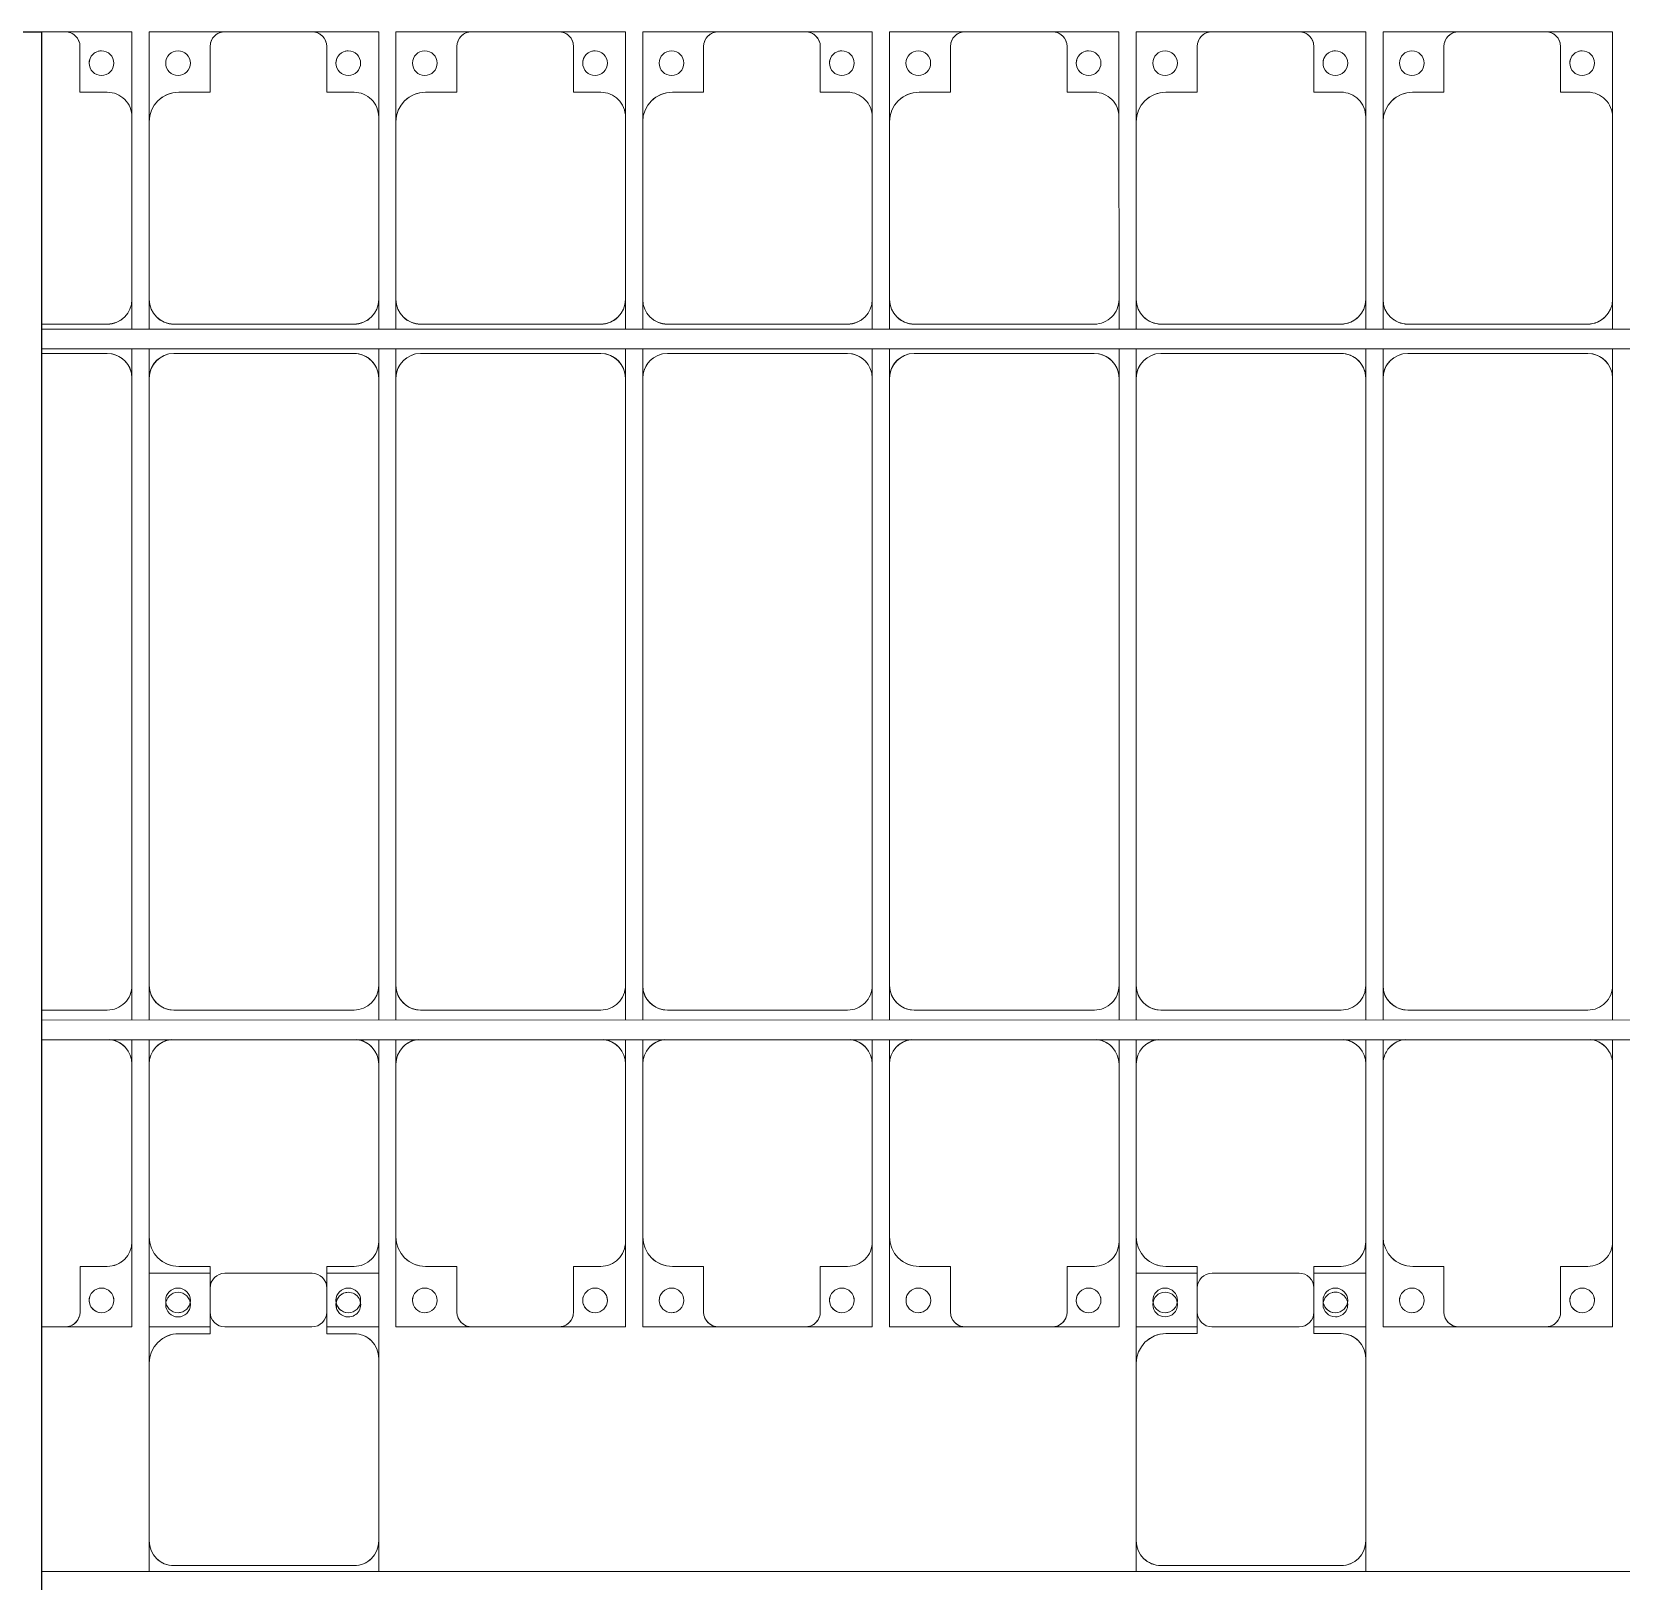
# Model space of a CAD drawing. Header units: millimetres. Extents: x -496478 to -186190, y -204059 to -87354.
# Drawn here: x -385212 to -381992, y -98423 to -95283 of the extents above; entities that cross this region are included whole.
import ezdxf

# ---------------------------------------------------------------- set-up
doc = ezdxf.new("R2010")
doc.units = ezdxf.units.MM
for name, color, linetype, lineweight in [('A-DETL-MBND', 5, 'Continuous', 9), ('A-GENM', 13, 'Continuous', 9), ('S-BEAM', 12, 'Continuous', 9)]:
    doc.layers.add(name, color=color, linetype=linetype, lineweight=lineweight)

# ---------------------------------------------------------------- blocks, each defined once
blk = doc.blocks.new('Dải phao đi lại kèm đỡ invester - DẢI PHAO ĐI LẠI-V1-BỐ TRÍ KHUNG KẾT CẤU BÈ PIN 01')
at = {"layer": 'A-DETL-MBND', "color": 8}
for p, q in [((53588.2, 1312.2), (53540, 1312.2)), ((53588.2, 1312.2), (53723.4, 1312.2)), ((53723.4, 1312.2), (53588.2, 1312.2)), ((53723.4, 1312.2), (53723.4, 1139.7)), ((53758.4, 1312.2), (53911.8, 1312.2)), ((53758.4, 1129.7), (53758.4, 1312.2)), ((53911.8, 1312.2), (53758.4, 1312.2)), ((54088.2, 1312.2), (53911.8, 1312.2)), ((54088.2, 1312.2), (54223.4, 1312.2)), ((54223.4, 1312.2), (54088.2, 1312.2)), ((54223.4, 1312.2), (54223.4, 1139.7)), ((54258.4, 1312.2), (54411.8, 1312.2)), ((54258.4, 1129.7), (54258.4, 1312.2)), ((54411.8, 1312.2), (54258.4, 1312.2)), ((54588.2, 1312.2), (54411.8, 1312.2)), ((54588.2, 1312.2), (54723.4, 1312.2)), ((54723.4, 1312.2), (54588.2, 1312.2)), ((54723.4, 1312.2), (54723.4, 1139.7)), ((54758.4, 1312.2), (54911.8, 1312.2)), ((54758.4, 1129.7), (54758.4, 1312.2)), ((54911.8, 1312.2), (54758.4, 1312.2)), ((55088.2, 1312.2), (54911.8, 1312.2)), ((55088.2, 1312.2), (55223.4, 1312.2)), ((55223.4, 1312.2), (55088.2, 1312.2)), ((55223.4, 1312.2), (55223.4, 1139.7)), ((55258.4, 1312.2), (55411.8, 1312.2)), ((55258.4, 1129.7), (55258.4, 1312.2)), ((55411.8, 1312.2), (55258.4, 1312.2)), ((55588.2, 1312.2), (55411.8, 1312.2)), ((55588.2, 1312.2), (55723.4, 1312.2)), ((55723.4, 1312.2), (55588.2, 1312.2)), ((55723.4, 1312.2), (55723.4, 1139.7)), ((55758.4, 1312.2), (55911.8, 1312.2)), ((55758.4, 1129.7), (55758.4, 1312.2)), ((55911.8, 1312.2), (55758.4, 1312.2)), ((56088.2, 1312.2), (55911.8, 1312.2)), ((56088.2, 1312.2), (56223.4, 1312.2)), ((56223.4, 1312.2), (56088.2, 1312.2)), ((56223.4, 1312.2), (56223.4, 1139.7)), ((56258.4, 1312.2), (56411.8, 1312.2)), ((56258.4, 1129.7), (56258.4, 1312.2)), ((56411.8, 1312.2), (56258.4, 1312.2)), ((56588.2, 1312.2), (56411.8, 1312.2)), ((56588.2, 1312.2), (56723.4, 1312.2)), ((56723.4, 1312.2), (56588.2, 1312.2)), ((56723.4, 1312.2), (56723.4, 1139.7)), ((53618.2, 1189.7), (53618.2, 1282.2)), ((53881.8, 1282.2), (53881.8, 1189.7)), ((54118.2, 1189.7), (54118.2, 1282.2)), ((54381.8, 1282.2), (54381.8, 1189.7)), ((54618.2, 1189.7), (54618.2, 1282.2)), ((54881.8, 1282.2), (54881.8, 1189.7)), ((55118.2, 1189.7), (55118.2, 1282.2)), ((55381.8, 1282.2), (55381.8, 1189.7)), ((55618.2, 1189.7), (55618.2, 1282.2)), ((55881.8, 1282.2), (55881.8, 1189.7)), ((56118.2, 1189.7), (56118.2, 1282.2)), ((56381.8, 1282.2), (56381.8, 1189.7)), ((56618.2, 1189.7), (56618.2, 1282.2)), ((53673.4, 1189.7), (53618.2, 1189.7)), ((53881.8, 1189.7), (53818.4, 1189.7)), ((54173.4, 1189.7), (54118.2, 1189.7)), ((54381.8, 1189.7), (54318.4, 1189.7)), ((54673.4, 1189.7), (54618.2, 1189.7)), ((54881.8, 1189.7), (54818.4, 1189.7)), ((55173.4, 1189.7), (55118.2, 1189.7)), ((55381.8, 1189.7), (55318.4, 1189.7)), ((55673.4, 1189.7), (55618.2, 1189.7)), ((55881.8, 1189.7), (55818.4, 1189.7)), ((56173.4, 1189.7), (56118.2, 1189.7)), ((56381.8, 1189.7), (56318.4, 1189.7)), ((56673.4, 1189.7), (56618.2, 1189.7)), ((53723.4, 769.7), (53723.4, 1139.7)), ((53758.4, 1129.7), (53758.4, 769.7)), ((54223.4, 769.7), (54223.4, 1139.7)), ((54258.4, 1129.7), (54258.4, 769.7)), ((54723.4, 769.7), (54723.4, 1139.7)), ((54758.4, 1129.7), (54758.4, 769.7)), ((55223.4, 769.7), (55223.4, 1139.7)), ((55258.4, 1129.7), (55258.4, 769.7)), ((55723.4, 769.7), (55723.4, 1139.7)), ((55758.4, 1129.7), (55758.4, 769.7)), ((56223.4, 769.7), (56223.4, 1139.7)), ((56258.4, 1129.7), (56258.4, 769.7)), ((56723.4, 769.7), (56723.4, 1139.7)), ((53723.4, 769.7), (53723.4, 709.7)), ((53758.4, 709.7), (53758.4, 769.7)), ((54223.4, 769.7), (54223.4, 709.7)), ((54258.4, 709.7), (54258.4, 769.7)), ((54723.4, 769.7), (54723.4, 709.7)), ((54758.4, 709.7), (54758.4, 769.7)), ((55223.4, 769.7), (55223.4, 709.7)), ((55258.4, 709.7), (55258.4, 769.7)), ((55723.4, 769.7), (55723.4, 709.7)), ((55758.4, 709.7), (55758.4, 769.7)), ((56223.4, 769.7), (56223.4, 709.7)), ((56258.4, 709.7), (56258.4, 769.7)), ((56723.4, 769.7), (56723.4, 709.7)), ((53540, 719.7), (53673.4, 719.7)), ((53808.4, 719.7), (54173.4, 719.7)), ((54308.4, 719.7), (54673.4, 719.7)), ((54808.4, 719.7), (55173.4, 719.7)), ((55308.4, 719.7), (55673.4, 719.7)), ((55808.4, 719.7), (56173.4, 719.7)), ((56308.4, 719.7), (56673.4, 719.7)), ((53673.4, 660.3), (53540, 660.3)), ((53723.4, 669.7), (53723.4, 610.3)), ((53758.4, 610.3), (53758.4, 669.7)), ((54173.4, 660.3), (53808.4, 660.3)), ((54223.4, 669.7), (54223.4, 610.3)), ((54258.4, 610.3), (54258.4, 669.7)), ((54673.4, 660.3), (54308.4, 660.3)), ((54723.4, 669.7), (54723.4, 610.3)), ((54758.4, 610.3), (54758.4, 669.7)), ((55173.4, 660.3), (54808.4, 660.3)), ((55223.4, 669.7), (55223.4, 610.3)), ((55258.4, 610.3), (55258.4, 669.7)), ((55673.4, 660.3), (55308.4, 660.3)), ((55723.4, 669.7), (55723.4, 610.3)), ((55758.4, 610.3), (55758.4, 669.7)), ((56173.4, 660.3), (55808.4, 660.3)), ((56223.4, 669.7), (56223.4, 610.3)), ((56258.4, 610.3), (56258.4, 669.7)), ((56673.4, 660.3), (56308.4, 660.3)), ((56723.4, 669.7), (56723.4, 610.3)), ((53723.4, -620.3), (53723.4, 610.3)), ((53758.4, 610.3), (53758.4, -620.3)), ((54223.4, -620.3), (54223.4, 610.3)), ((54258.4, 610.3), (54258.4, -620.3)), ((54723.4, -620.3), (54723.4, 610.3)), ((54758.4, 610.3), (54758.4, -620.3)), ((55223.4, -620.3), (55223.4, 610.3)), ((55258.4, 610.3), (55258.4, -620.3)), ((55723.4, -620.3), (55723.4, 610.3)), ((55758.4, 610.3), (55758.4, -620.3)), ((56223.4, -620.3), (56223.4, 610.3)), ((56258.4, 610.3), (56258.4, -620.3)), ((56723.4, -620.3), (56723.4, 610.3)), ((53723.4, -620.3), (53723.4, -690.3)), ((53758.4, -690.3), (53758.4, -620.3)), ((54223.4, -620.3), (54223.4, -690.3)), ((54258.4, -690.3), (54258.4, -620.3)), ((54723.4, -620.3), (54723.4, -690.3)), ((54758.4, -690.3), (54758.4, -620.3)), ((55223.4, -620.3), (55223.4, -690.3)), ((55258.4, -690.3), (55258.4, -620.3)), ((55723.4, -620.3), (55723.4, -690.3)), ((55758.4, -690.3), (55758.4, -620.3)), ((56223.4, -620.3), (56223.4, -690.3)), ((56258.4, -690.3), (56258.4, -620.3)), ((56723.4, -620.3), (56723.4, -690.3)), ((53540, -670.3), (53673.4, -670.3)), ((53808.4, -670.3), (54173.4, -670.3)), ((54308.4, -670.3), (54673.4, -670.3)), ((54808.4, -670.3), (55173.4, -670.3)), ((55308.4, -670.3), (55673.4, -670.3)), ((55808.4, -670.3), (56173.4, -670.3)), ((56308.4, -670.3), (56673.4, -670.3)), ((53723.4, -730.3), (53723.4, -779.7)), ((53758.4, -779.7), (53758.4, -730.3)), ((54223.4, -730.3), (54223.4, -779.7)), ((54258.4, -779.7), (54258.4, -730.3)), ((54723.4, -730.3), (54723.4, -779.7)), ((54758.4, -779.7), (54758.4, -730.3)), ((55223.4, -730.3), (55223.4, -779.7)), ((55258.4, -779.7), (55258.4, -730.3)), ((55723.4, -730.3), (55723.4, -779.7)), ((55758.4, -779.7), (55758.4, -730.3)), ((56223.4, -730.3), (56223.4, -779.7)), ((56258.4, -779.7), (56258.4, -730.3)), ((56723.4, -730.3), (56723.4, -779.7)), ((53723.4, -1139.7), (53723.4, -779.7)), ((53758.4, -779.7), (53758.4, -1129.7)), ((54223.4, -1139.7), (54223.4, -779.7)), ((54258.4, -779.7), (54258.4, -1129.7)), ((54723.4, -1139.7), (54723.4, -779.7)), ((54758.4, -779.7), (54758.4, -1129.7)), ((55223.4, -1139.7), (55223.4, -779.7)), ((55258.4, -779.7), (55258.4, -1129.7)), ((55723.4, -1139.7), (55723.4, -779.7)), ((55758.4, -779.7), (55758.4, -1129.7)), ((56223.4, -1139.7), (56223.4, -779.7)), ((56258.4, -779.7), (56258.4, -1129.7)), ((56723.4, -1139.7), (56723.4, -779.7)), ((53723.4, -1139.7), (53723.4, -1312.2)), ((53758.4, -1312.2), (53758.4, -1129.7)), ((54223.4, -1139.7), (54223.4, -1312.2)), ((54258.4, -1312.2), (54258.4, -1129.7)), ((54723.4, -1139.7), (54723.4, -1312.2)), ((54758.4, -1312.2), (54758.4, -1129.7)), ((55223.4, -1139.7), (55223.4, -1312.2)), ((55258.4, -1312.2), (55258.4, -1129.7)), ((55723.4, -1139.7), (55723.4, -1312.2)), ((55758.4, -1312.2), (55758.4, -1129.7)), ((56223.4, -1139.7), (56223.4, -1312.2)), ((56258.4, -1312.2), (56258.4, -1129.7)), ((56723.4, -1139.7), (56723.4, -1312.2)), ((53618.2, -1282.2), (53618.2, -1189.7)), ((53618.2, -1189.7), (53673.4, -1189.7)), ((53818.4, -1189.7), (53881.8, -1189.7)), ((53881.8, -1189.7), (53881.8, -1282.2)), ((54118.2, -1282.2), (54118.2, -1189.7)), ((54118.2, -1189.7), (54173.4, -1189.7)), ((54318.4, -1189.7), (54381.8, -1189.7)), ((54381.8, -1189.7), (54381.8, -1282.2)), ((54618.2, -1282.2), (54618.2, -1189.7)), ((54618.2, -1189.7), (54673.4, -1189.7)), ((54818.4, -1189.7), (54881.8, -1189.7)), ((54881.8, -1189.7), (54881.8, -1282.2)), ((55118.2, -1282.2), (55118.2, -1189.7)), ((55118.2, -1189.7), (55173.4, -1189.7)), ((55318.4, -1189.7), (55381.8, -1189.7)), ((55381.8, -1189.7), (55381.8, -1282.2)), ((55618.2, -1282.2), (55618.2, -1189.7)), ((55618.2, -1189.7), (55673.4, -1189.7)), ((55818.4, -1189.7), (55881.8, -1189.7)), ((55881.8, -1189.7), (55881.8, -1282.2)), ((56118.2, -1282.2), (56118.2, -1189.7)), ((56118.2, -1189.7), (56173.4, -1189.7)), ((56318.4, -1189.7), (56381.8, -1189.7)), ((56381.8, -1189.7), (56381.8, -1282.2)), ((56618.2, -1282.2), (56618.2, -1189.7)), ((56618.2, -1189.7), (56673.4, -1189.7)), ((53540, -1312.2), (53588.2, -1312.2)), ((53723.4, -1312.2), (53588.2, -1312.2)), ((53588.2, -1312.2), (53723.4, -1312.2)), ((53881.8, -1312.2), (53758.4, -1312.2)), ((53911.8, -1312.2), (54088.2, -1312.2)), ((54223.4, -1312.2), (54118.2, -1312.2)), ((54411.8, -1312.2), (54258.4, -1312.2)), ((54258.4, -1312.2), (54411.8, -1312.2)), ((54411.8, -1312.2), (54588.2, -1312.2)), ((54723.4, -1312.2), (54588.2, -1312.2)), ((54588.2, -1312.2), (54723.4, -1312.2)), ((54911.8, -1312.2), (54758.4, -1312.2)), ((54758.4, -1312.2), (54911.8, -1312.2)), ((54911.8, -1312.2), (55088.2, -1312.2)), ((55223.4, -1312.2), (55088.2, -1312.2)), ((55088.2, -1312.2), (55223.4, -1312.2)), ((55411.8, -1312.2), (55258.4, -1312.2)), ((55258.4, -1312.2), (55411.8, -1312.2)), ((55411.8, -1312.2), (55588.2, -1312.2)), ((55723.4, -1312.2), (55588.2, -1312.2)), ((55588.2, -1312.2), (55723.4, -1312.2)), ((55881.8, -1312.2), (55758.4, -1312.2)), ((55911.8, -1312.2), (56088.2, -1312.2)), ((56223.4, -1312.2), (56118.2, -1312.2)), ((56411.8, -1312.2), (56258.4, -1312.2)), ((56258.4, -1312.2), (56411.8, -1312.2)), ((56411.8, -1312.2), (56588.2, -1312.2)), ((56723.4, -1312.2), (56588.2, -1312.2)), ((56588.2, -1312.2), (56723.4, -1312.2))]:
    blk.add_line(p, q, dxfattribs=at)
for centre, radius, start, end in [((53588.2, 1282.2), 30, 0, 90), ((53588.2, 1282.2), 30, 75, 90), ((53588.2, 1282.2), 30, 15, 90), ((53588.2, 1282.2), 30, 75, 90), ((53911.8, 1282.2), 30, 90, 180), ((53911.8, 1282.2), 30, 90, 165), ((53911.8, 1282.2), 30, 90, 105), ((53911.8, 1282.2), 30, 90, 105), ((54088.2, 1282.2), 30, 0, 90), ((54088.2, 1282.2), 30, 75, 90), ((54088.2, 1282.2), 30, 15, 90), ((54088.2, 1282.2), 30, 75, 90), ((54411.8, 1282.2), 30, 90, 180), ((54411.8, 1282.2), 30, 90, 165), ((54411.8, 1282.2), 30, 90, 105), ((54411.8, 1282.2), 30, 90, 105), ((54588.2, 1282.2), 30, 0, 90), ((54588.2, 1282.2), 30, 75, 90), ((54588.2, 1282.2), 30, 15, 90), ((54588.2, 1282.2), 30, 75, 90), ((54911.8, 1282.2), 30, 90, 180), ((54911.8, 1282.2), 30, 90, 165), ((54911.8, 1282.2), 30, 90, 105), ((54911.8, 1282.2), 30, 90, 105), ((55088.2, 1282.2), 30, 360, 90), ((55088.2, 1282.2), 30, 75, 90), ((55088.2, 1282.2), 30, 15, 90), ((55088.2, 1282.2), 30, 75, 90), ((55411.8, 1282.2), 30, 90, 180), ((55411.8, 1282.2), 30, 90, 165), ((55411.8, 1282.2), 30, 90, 105), ((55411.8, 1282.2), 30, 90, 105), ((55588.2, 1282.2), 30, 0, 90), ((55588.2, 1282.2), 30, 75, 90), ((55588.2, 1282.2), 30, 15, 90), ((55588.2, 1282.2), 30, 75, 90), ((55911.8, 1282.2), 30, 90, 180), ((55911.8, 1282.2), 30, 90, 165), ((55911.8, 1282.2), 30, 90, 105), ((55911.8, 1282.2), 30, 90, 105), ((56088.2, 1282.2), 30, 360, 90), ((56088.2, 1282.2), 30, 75, 90), ((56088.2, 1282.2), 30, 15, 90), ((56088.2, 1282.2), 30, 75, 90), ((56411.8, 1282.2), 30, 90, 180), ((56411.8, 1282.2), 30, 90, 165), ((56411.8, 1282.2), 30, 90, 105), ((56411.8, 1282.2), 30, 90, 105), ((56588.2, 1282.2), 30, 0, 90), ((56588.2, 1282.2), 30, 75, 90), ((56588.2, 1282.2), 30, 15, 90), ((56588.2, 1282.2), 30, 75, 90), ((53661.8, 1248.6), 25, 90, 270), ((53661.8, 1248.6), 25, 150, 180), ((53661.8, 1248.6), 25, 120, 135), ((53661.8, 1248.6), 25, 90, 105), ((53661.8, 1248.6), 25, 270, 90), ((53816.8, 1248.6), 25, 90, 270), ((53816.8, 1248.6), 25, 270, 90), ((54161.8, 1248.6), 25, 90, 270), ((54161.8, 1248.6), 25, 150, 180), ((54161.8, 1248.6), 25, 120, 135), ((54161.8, 1248.6), 25, 90, 105), ((54161.8, 1248.6), 25, 270, 90), ((54316.8, 1248.6), 25, 90, 270), ((54316.8, 1248.6), 25, 270, 90), ((54661.8, 1248.6), 25, 90, 270), ((54661.8, 1248.6), 25, 150, 180), ((54661.8, 1248.6), 25, 120, 135), ((54661.8, 1248.6), 25, 90, 105), ((54661.8, 1248.6), 25, 270, 90), ((54816.8, 1248.6), 25, 90, 270), ((54816.8, 1248.6), 25, 270, 90), ((55161.8, 1248.6), 25, 90, 270), ((55161.8, 1248.6), 25, 150, 180), ((55161.8, 1248.6), 25, 120, 135), ((55161.8, 1248.6), 25, 90, 105), ((55161.8, 1248.6), 25, 270, 90), ((55316.8, 1248.6), 25, 90, 270), ((55316.8, 1248.6), 25, 270, 90), ((55661.8, 1248.6), 25, 90, 270), ((55661.8, 1248.6), 25, 150, 180), ((55661.8, 1248.6), 25, 120, 135), ((55661.8, 1248.6), 25, 90, 105), ((55661.8, 1248.6), 25, 270, 90), ((55816.8, 1248.6), 25, 90, 270), ((55816.8, 1248.6), 25, 270, 90), ((56161.8, 1248.6), 25, 90, 270), ((56161.8, 1248.6), 25, 150, 180), ((56161.8, 1248.6), 25, 120, 135), ((56161.8, 1248.6), 25, 90, 105), ((56161.8, 1248.6), 25, 270, 90), ((56316.8, 1248.6), 25, 90, 270), ((56316.8, 1248.6), 25, 270, 90), ((56661.8, 1248.6), 25, 90, 270), ((56661.8, 1248.6), 25, 150, 180), ((56661.8, 1248.6), 25, 120, 135), ((56661.8, 1248.6), 25, 90, 105), ((56661.8, 1248.6), 25, 270, 90), ((53673.4, 1139.7), 50, 360, 90), ((53673.4, 1139.7), 50, 45, 90), ((53818.4, 1129.7), 60, 90, 180), ((53818.4, 1129.7), 60, 90, 135), ((54173.4, 1139.7), 50, 360, 90), ((54173.4, 1139.7), 50, 45, 90), ((54318.4, 1129.7), 60, 90, 180), ((54318.4, 1129.7), 60, 90, 135), ((54673.4, 1139.7), 50, 360, 90), ((54673.4, 1139.7), 50, 45, 90), ((54818.4, 1129.7), 60, 90, 180), ((54818.4, 1129.7), 60, 90, 135), ((55173.4, 1139.7), 50, 360, 90), ((55173.4, 1139.7), 50, 45, 90), ((55318.4, 1129.7), 60, 90, 180), ((55318.4, 1129.7), 60, 90, 135), ((55673.4, 1139.7), 50, 360, 90), ((55673.4, 1139.7), 50, 45, 90), ((55818.4, 1129.7), 60, 90, 180), ((55818.4, 1129.7), 60, 90, 135), ((56173.4, 1139.7), 50, 360, 90), ((56173.4, 1139.7), 50, 45, 90), ((56318.4, 1129.7), 60, 90, 180), ((56318.4, 1129.7), 60, 90, 135), ((56673.4, 1139.7), 50, 360, 90), ((56673.4, 1139.7), 50, 45, 90), ((53673.4, 769.7), 50, 270, 360), ((53808.4, 769.7), 50, 180, 270), ((54173.4, 769.7), 50, 270, 360), ((54308.4, 769.7), 50, 180, 270), ((54673.4, 769.7), 50, 270, 360), ((54808.4, 769.7), 50, 180, 270), ((55173.4, 769.7), 50, 270, 360), ((55308.4, 769.7), 50, 180, 270), ((55673.4, 769.7), 50, 270, 0), ((55808.4, 769.7), 50, 180, 270), ((56173.4, 769.7), 50, 270, 360), ((56308.4, 769.7), 50, 180, 270), ((56673.4, 769.7), 50, 270, 360), ((53673.4, 769.7), 50, 270, 315), ((53808.4, 769.7), 50, 225, 270), ((54173.4, 769.7), 50, 270, 315), ((54308.4, 769.7), 50, 225, 270), ((54673.4, 769.7), 50, 270, 315), ((54808.4, 769.7), 50, 225, 270), ((55173.4, 769.7), 50, 270, 315), ((55308.4, 769.7), 50, 225, 270), ((55673.4, 769.7), 50, 270, 315), ((55808.4, 769.7), 50, 225, 270), ((56173.4, 769.7), 50, 270, 315), ((56308.4, 769.7), 50, 225, 270), ((56673.4, 769.7), 50, 270, 315), ((53673.4, 610.3), 50, 0, 90), ((53673.4, 610.3), 50, 15, 90), ((53808.4, 610.3), 50, 90, 180), ((53808.4, 610.3), 50, 105, 180), ((54173.4, 610.3), 50, 360, 90), ((54173.4, 610.3), 50, 15, 90), ((54308.4, 610.3), 50, 90, 180), ((54308.4, 610.3), 50, 105, 180), ((54673.4, 610.3), 50, 0, 90), ((54673.4, 610.3), 50, 15, 90), ((54808.4, 610.3), 50, 90, 180), ((54808.4, 610.3), 50, 105, 180), ((55173.4, 610.3), 50, 0, 90), ((55173.4, 610.3), 50, 15, 90), ((55308.4, 610.3), 50, 90, 180), ((55308.4, 610.3), 50, 105, 180), ((55673.4, 610.3), 50, 0, 90), ((55673.4, 610.3), 50, 15, 90), ((55808.4, 610.3), 50, 90, 180), ((55808.4, 610.3), 50, 105, 180), ((56173.4, 610.3), 50, 360, 90), ((56173.4, 610.3), 50, 15, 90), ((56308.4, 610.3), 50, 90, 180), ((56308.4, 610.3), 50, 105, 180), ((56673.4, 610.3), 50, 0, 90), ((56673.4, 610.3), 50, 15, 90), ((53673.4, -620.3), 50, 270, 0), ((53673.4, -620.3), 50, 270, 0), ((53808.4, -620.3), 50, 180, 270), ((53808.4, -620.3), 50, 195, 270), ((54173.4, -620.3), 50, 270, 360), ((54173.4, -620.3), 50, 270, 360), ((54308.4, -620.3), 50, 180, 270), ((54308.4, -620.3), 50, 195, 270), ((54673.4, -620.3), 50, 270, 0), ((54673.4, -620.3), 50, 270, 0), ((54808.4, -620.3), 50, 180, 270), ((54808.4, -620.3), 50, 195, 270), ((55173.4, -620.3), 50, 270, 0), ((55173.4, -620.3), 50, 270, 0), ((55308.4, -620.3), 50, 180, 270), ((55308.4, -620.3), 50, 195, 270), ((55673.4, -620.3), 50, 270, 0), ((55673.4, -620.3), 50, 270, 0), ((55808.4, -620.3), 50, 180, 270), ((55808.4, -620.3), 50, 195, 270), ((56173.4, -620.3), 50, 270, 0), ((56173.4, -620.3), 50, 270, 0), ((56308.4, -620.3), 50, 180, 270), ((56308.4, -620.3), 50, 195, 270), ((56673.4, -620.3), 50, 270, 0), ((56673.4, -620.3), 50, 270, 0), ((53673.4, -779.7), 50, 360, 84.2019), ((53673.4, -779.7), 50, 45, 84.2019), ((53808.4, -779.7), 50, 95.7981, 180), ((53808.4, -779.7), 50, 95.7981, 135), ((54173.4, -779.7), 50, 0, 84.2019), ((54173.4, -779.7), 50, 45, 84.2019), ((54308.4, -779.7), 50, 95.7981, 180), ((54308.4, -779.7), 50, 95.7981, 135), ((54673.4, -779.7), 50, 360, 84.2019), ((54673.4, -779.7), 50, 45, 84.2019), ((54808.4, -779.7), 50, 95.7981, 180), ((54808.4, -779.7), 50, 95.7981, 135), ((55173.4, -779.7), 50, 0, 84.2019), ((55173.4, -779.7), 50, 45, 84.2019), ((55308.4, -779.7), 50, 95.7981, 180), ((55308.4, -779.7), 50, 95.7981, 135), ((55673.4, -779.7), 50, 0, 84.2019), ((55673.4, -779.7), 50, 45, 84.2019), ((55808.4, -779.7), 50, 95.7981, 180), ((55808.4, -779.7), 50, 95.7981, 135), ((56173.4, -779.7), 50, 0, 84.2019), ((56173.4, -779.7), 50, 45, 84.2019), ((56308.4, -779.7), 50, 95.7981, 149.9845), ((56308.4, -779.7), 50, 95.7981, 135), ((56673.4, -779.7), 50, 30.0069, 84.2019), ((56673.4, -779.7), 50, 45, 84.2019), ((56308.4, -779.7), 50, 150, 180), ((56673.4, -779.7), 50, 0, 30), ((53673.4, -1139.7), 50, 270, 360), ((53818.4, -1129.7), 60, 180, 270), ((54173.4, -1139.7), 50, 270, 0), ((54318.4, -1129.7), 60, 180, 270), ((54673.4, -1139.7), 50, 270, 0), ((54818.4, -1129.7), 60, 180, 270), ((55173.4, -1139.7), 50, 270, 0), ((55318.4, -1129.7), 60, 180, 270), ((55673.4, -1139.7), 50, 270, 0), ((55818.4, -1129.7), 60, 180, 270), ((56173.4, -1139.7), 50, 270, 0), ((56318.4, -1129.7), 60, 180, 270), ((56673.4, -1139.7), 50, 270, 0), ((53673.4, -1139.7), 50, 270, 315), ((53818.4, -1129.7), 60, 225, 270), ((54173.4, -1139.7), 50, 270, 315), ((54318.4, -1129.7), 60, 225, 270), ((54673.4, -1139.7), 50, 270, 315), ((54818.4, -1129.7), 60, 225, 270), ((55173.4, -1139.7), 50, 270, 315), ((55318.4, -1129.7), 60, 225, 270), ((55673.4, -1139.7), 50, 270, 315), ((55818.4, -1129.7), 60, 225, 270), ((56173.4, -1139.7), 50, 270, 315), ((56318.4, -1129.7), 60, 225, 270), ((56673.4, -1139.7), 50, 270, 315), ((53661.8, -1258.6), 25, 90, 270), ((53661.8, -1258.6), 25, 165, 270), ((53661.8, -1258.6), 25, 270, 90), ((53661.8, -1258.6), 25, 360, 15), ((53816.8, -1258.6), 25, 90, 270), ((53816.8, -1258.6), 25, 270, 90), ((54161.8, -1258.6), 25, 90, 270), ((54161.8, -1258.6), 25, 166.3728, 270), ((54161.8, -1258.6), 25, 270, 90), ((54316.8, -1258.6), 25, 90, 270), ((54316.8, -1258.6), 25, 165, 180), ((54316.8, -1258.6), 25, 270, 90), ((54661.8, -1258.6), 25, 90, 270), ((54661.8, -1258.6), 25, 165, 270), ((54661.8, -1258.6), 25, 270, 90), ((54661.8, -1258.6), 25, 0, 15), ((54816.8, -1258.6), 25, 90, 270), ((54816.8, -1258.6), 25, 165, 180), ((54816.8, -1258.6), 25, 270, 90), ((55161.8, -1258.6), 25, 90, 270), ((55161.8, -1258.6), 25, 165, 270), ((55161.8, -1258.6), 25, 270, 90), ((55161.8, -1258.6), 25, 0, 15), ((55316.8, -1258.6), 25, 90, 270), ((55316.8, -1258.6), 25, 165, 180), ((55316.8, -1258.6), 25, 270, 90), ((55661.8, -1258.6), 25, 90, 270), ((55661.8, -1258.6), 25, 165, 270), ((55661.8, -1258.6), 25, 270, 90), ((55661.8, -1258.6), 25, 360, 15), ((55816.8, -1258.6), 25, 90, 270), ((55816.8, -1258.6), 25, 270, 90), ((56161.8, -1258.6), 25, 90, 270), ((56161.8, -1258.6), 25, 165, 270), ((56161.8, -1258.6), 25, 270, 90), ((56316.8, -1258.6), 25, 90, 270), ((56316.8, -1258.6), 25, 165, 180), ((56316.8, -1258.6), 25, 270, 90), ((56661.8, -1258.6), 25, 90, 270), ((56661.8, -1258.6), 25, 165, 270), ((56661.8, -1258.6), 25, 270, 90), ((56661.8, -1258.6), 25, 0, 15), ((53588.2, -1282.2), 30, 270, 360), ((53816.8, -1258.6), 25, 270, 285), ((53911.8, -1282.2), 30, 180, 270), ((54088.2, -1282.2), 30, 270, 360), ((54316.8, -1258.6), 25, 270, 285), ((54411.8, -1282.2), 30, 180, 270), ((54588.2, -1282.2), 30, 270, 0), ((54816.8, -1258.6), 25, 270, 285), ((54911.8, -1282.2), 30, 180, 270), ((55088.2, -1282.2), 30, 270, 0), ((55316.8, -1258.6), 25, 270, 285), ((55411.8, -1282.2), 30, 180, 270), ((55588.2, -1282.2), 30, 270, 360), ((55816.8, -1258.6), 25, 270, 285), ((55911.8, -1282.2), 30, 180, 270), ((56088.2, -1282.2), 30, 270, 360), ((56316.8, -1258.6), 25, 270, 285), ((56411.8, -1282.2), 30, 180, 270), ((56588.2, -1282.2), 30, 270, 0), ((53588.2, -1282.2), 30, 270, 345), ((53588.2, -1282.2), 30, 270, 285), ((53588.2, -1282.2), 30, 270, 285), ((53588.2, -1282.2), 30, 315, 330), ((53588.2, -1282.2), 30, 315, 330), ((54411.8, -1282.2), 30, 195, 270), ((54411.8, -1282.2), 30, 255, 270), ((54411.8, -1282.2), 30, 255, 270), ((54588.2, -1282.2), 30, 270, 345), ((54588.2, -1282.2), 30, 270, 285), ((54588.2, -1282.2), 30, 270, 285), ((54588.2, -1282.2), 30, 315, 330), ((54588.2, -1282.2), 30, 315, 330), ((54911.8, -1282.2), 30, 195, 270), ((54911.8, -1282.2), 30, 255, 270), ((54911.8, -1282.2), 30, 255, 270), ((55088.2, -1282.2), 30, 270, 345), ((55088.2, -1282.2), 30, 270, 285), ((55088.2, -1282.2), 30, 270, 285), ((55088.2, -1282.2), 30, 315, 330), ((55088.2, -1282.2), 30, 315, 330), ((55411.8, -1282.2), 30, 195, 270), ((55411.8, -1282.2), 30, 255, 270), ((55411.8, -1282.2), 30, 255, 270), ((55588.2, -1282.2), 30, 270, 345), ((55588.2, -1282.2), 30, 270, 285), ((55588.2, -1282.2), 30, 270, 285), ((55588.2, -1282.2), 30, 315, 330), ((55588.2, -1282.2), 30, 315, 330), ((56411.8, -1282.2), 30, 195, 270), ((56411.8, -1282.2), 30, 255, 270), ((56411.8, -1282.2), 30, 255, 270), ((56588.2, -1282.2), 30, 270, 345), ((56588.2, -1282.2), 30, 270, 285), ((56588.2, -1282.2), 30, 270, 285), ((56588.2, -1282.2), 30, 315, 330), ((56588.2, -1282.2), 30, 315, 330)]:
    blk.add_arc(centre, radius, start, end, dxfattribs=at)
blk = doc.blocks.new('Dai phao do pin - DẢI PHAO ĐỠ PIN-V28-BỐ TRÍ KHUNG KẾT CẤU BÈ PIN 01')
at = {"layer": 'A-DETL-MBND', "color": 8}
for p, q in [((68478, 241.6), (68539.7, 241.6)), ((68899.7, 241.6), (68539.7, 241.6)), ((68899.7, 241.6), (69082.2, 241.6)), ((69082.2, 241.6), (69082.2, 118.2)), ((68489.7, 191.6), (68489.7, -173.4)), ((68959.7, 118.2), (68959.7, 181.6)), ((69052.2, 118.2), (68959.7, 118.2)), ((69082.2, -88.2), (69082.2, 88.2)), ((68959.7, -173.4), (68959.7, -118.2)), ((68959.7, -118.2), (69052.2, -118.2)), ((69082.2, -118.2), (69082.2, -223.4)), ((68539.7, -223.4), (68478, -223.4)), ((68539.7, -223.4), (68909.7, -223.4)), ((69082.2, -223.4), (68909.7, -223.4))]:
    blk.add_line(p, q, dxfattribs=at)
for centre, radius, start, end in [((68539.7, 191.6), 50, 90, 180), ((68539.7, 191.6), 50, 135, 180), ((68899.7, 181.6), 60, 0, 90), ((68899.7, 181.6), 60, 0, 45), ((69018.6, 183.2), 25, 0, 180), ((69018.6, 183.2), 25, 180, 360), ((69052.2, 88.2), 30, 0, 90), ((69052.2, -88.2), 30, 270, 0), ((69018.6, -161.8), 25, 0, 180), ((69018.6, -161.8), 25, 60, 103.6225), ((69018.6, -161.8), 25, 30, 45), ((69018.6, -161.8), 25, 0, 15), ((68539.7, -173.4), 50, 180, 270), ((68539.7, -173.4), 50, 180, 225), ((68909.7, -173.4), 50, 270, 360), ((68909.7, -173.4), 50, 315, 360), ((69018.6, -161.8), 25, 180, 0)]:
    blk.add_arc(centre, radius, start, end, dxfattribs=at)
blk = doc.blocks.new('Dai phao do pin - DẢI PHAO ĐỠ PIN-V29-BỐ TRÍ KHUNG KẾT CẤU BÈ PIN 01')
at = {"layer": 'A-DETL-MBND', "color": 8}
for p, q in [((68478, 241.6), (68539.7, 241.6)), ((68899.7, 241.6), (68539.7, 241.6)), ((68899.7, 241.6), (69082.2, 241.6)), ((69082.2, 241.6), (69082.2, 118.2)), ((68489.7, 191.6), (68489.7, -173.4)), ((68959.7, 118.2), (68959.7, 181.6)), ((69052.2, 118.2), (68959.7, 118.2)), ((69082.2, -88.2), (69082.2, 88.2)), ((68959.7, -173.4), (68959.7, -118.2)), ((68959.7, -118.2), (69052.2, -118.2)), ((69082.2, -118.2), (69082.2, -223.4)), ((68539.7, -223.4), (68478, -223.4)), ((68539.7, -223.4), (68909.7, -223.4)), ((69082.2, -223.4), (68909.7, -223.4))]:
    blk.add_line(p, q, dxfattribs=at)
for centre, radius, start, end in [((68539.7, 191.6), 50, 90, 180), ((68539.7, 191.6), 50, 135, 180), ((68899.7, 181.6), 60, 0, 90), ((68899.7, 181.6), 60, 0, 45), ((69018.6, 183.2), 25, 0, 180), ((69018.6, 183.2), 25, 180, 360), ((69052.2, 88.2), 30, 0, 90), ((69052.2, -88.2), 30, 270, 0), ((69018.6, -161.8), 25, 0, 180), ((69018.6, -161.8), 25, 60, 90), ((69018.6, -161.8), 25, 30, 45), ((69018.6, -161.8), 25, 0, 15), ((68539.7, -173.4), 50, 180, 270), ((68539.7, -173.4), 50, 180, 225), ((68909.7, -173.4), 50, 270, 360), ((68909.7, -173.4), 50, 315, 360), ((69018.6, -161.8), 25, 180, 0)]:
    blk.add_arc(centre, radius, start, end, dxfattribs=at)
blk = doc.blocks.new('Dầm C52 - Dầm C52-19519-BỐ TRÍ KHUNG KẾT CẤU BÈ PIN 01')
at = {"layer": 'S-BEAM', "color": 1}
for p, q in [((14500, 20), (20460, 20)), ((20460, -20), (14500, -20))]:
    blk.add_line(p, q, dxfattribs=at)
blk = doc.blocks.new('Dầm C52 - Hộp 40x60-24147-BỐ TRÍ KHUNG KẾT CẤU BÈ PIN 01')
at = {"layer": 'S-BEAM', "color": 3, "lineweight": 25}
for p, q in [((37857.1, 20), (37857.1, -20)), ((37857.1, -20), (-37857.1, -20))]:
    blk.add_line(p, q, dxfattribs=at)
blk = doc.blocks.new('HOBANMONG_BEPIN 1_rvt-1-BỐ TRÍ KHUNG KẾT CẤU BÈ PIN 01')
at = {"layer": 'A-GENM', "lineweight": 9}
for name, p, rotation in [('Dải phao đi lại kèm đỡ invester - DẢI PHAO ĐI LẠI-V1-BỐ TRÍ KHUNG KẾT CẤU BÈ PIN 01', (-438732.7, -96596), 0.0007586099545854), ('Dai phao do pin - DẢI PHAO ĐỠ PIN-V28-BỐ TRÍ KHUNG KẾT CẤU BÈ PIN 01', (-384731.7, -166881), 90.00075860989342), ('Dai phao do pin - DẢI PHAO ĐỠ PIN-V29-BỐ TRÍ KHUNG KẾT CẤU BÈ PIN 01', (-382731.7, -166880.9), 90.00075860989342)]:
    blk.add_blockref(name, p, dxfattribs=dict(at, rotation=rotation))
at = {"layer": 'S-BEAM', "lineweight": 9}
for name, p, rotation in [('Dầm C52 - Hộp 40x60-24147-BỐ TRÍ KHUNG KẾT CẤU BÈ PIN 01', (-385212.2, -133140.2), 90.00075860989166), ('Dầm C52 - Dầm C52-19519-BỐ TRÍ KHUNG KẾT CẤU BÈ PIN 01', (-364732.7, -95905.4), 180.0007586094741), ('Dầm C52 - Dầm C52-19519-BỐ TRÍ KHUNG KẾT CẤU BÈ PIN 01', (-364732.7, -97305.4), 180.0007586094741), ('Dầm C52 - Dầm C52-19519-BỐ TRÍ KHUNG KẾT CẤU BÈ PIN 01', (-364732.6, -98422.7), 180.0007586094741)]:
    blk.add_blockref(name, p, dxfattribs=dict(at, rotation=rotation))

msp = doc.modelspace()

# ---------------------------------------------------------------- block references
at = {"lineweight": 5}
msp.add_blockref('HOBANMONG_BEPIN 1_rvt-1-BỐ TRÍ KHUNG KẾT CẤU BÈ PIN 01', (0, 0), dxfattribs=at)

doc.saveas('drawing.dxf')
